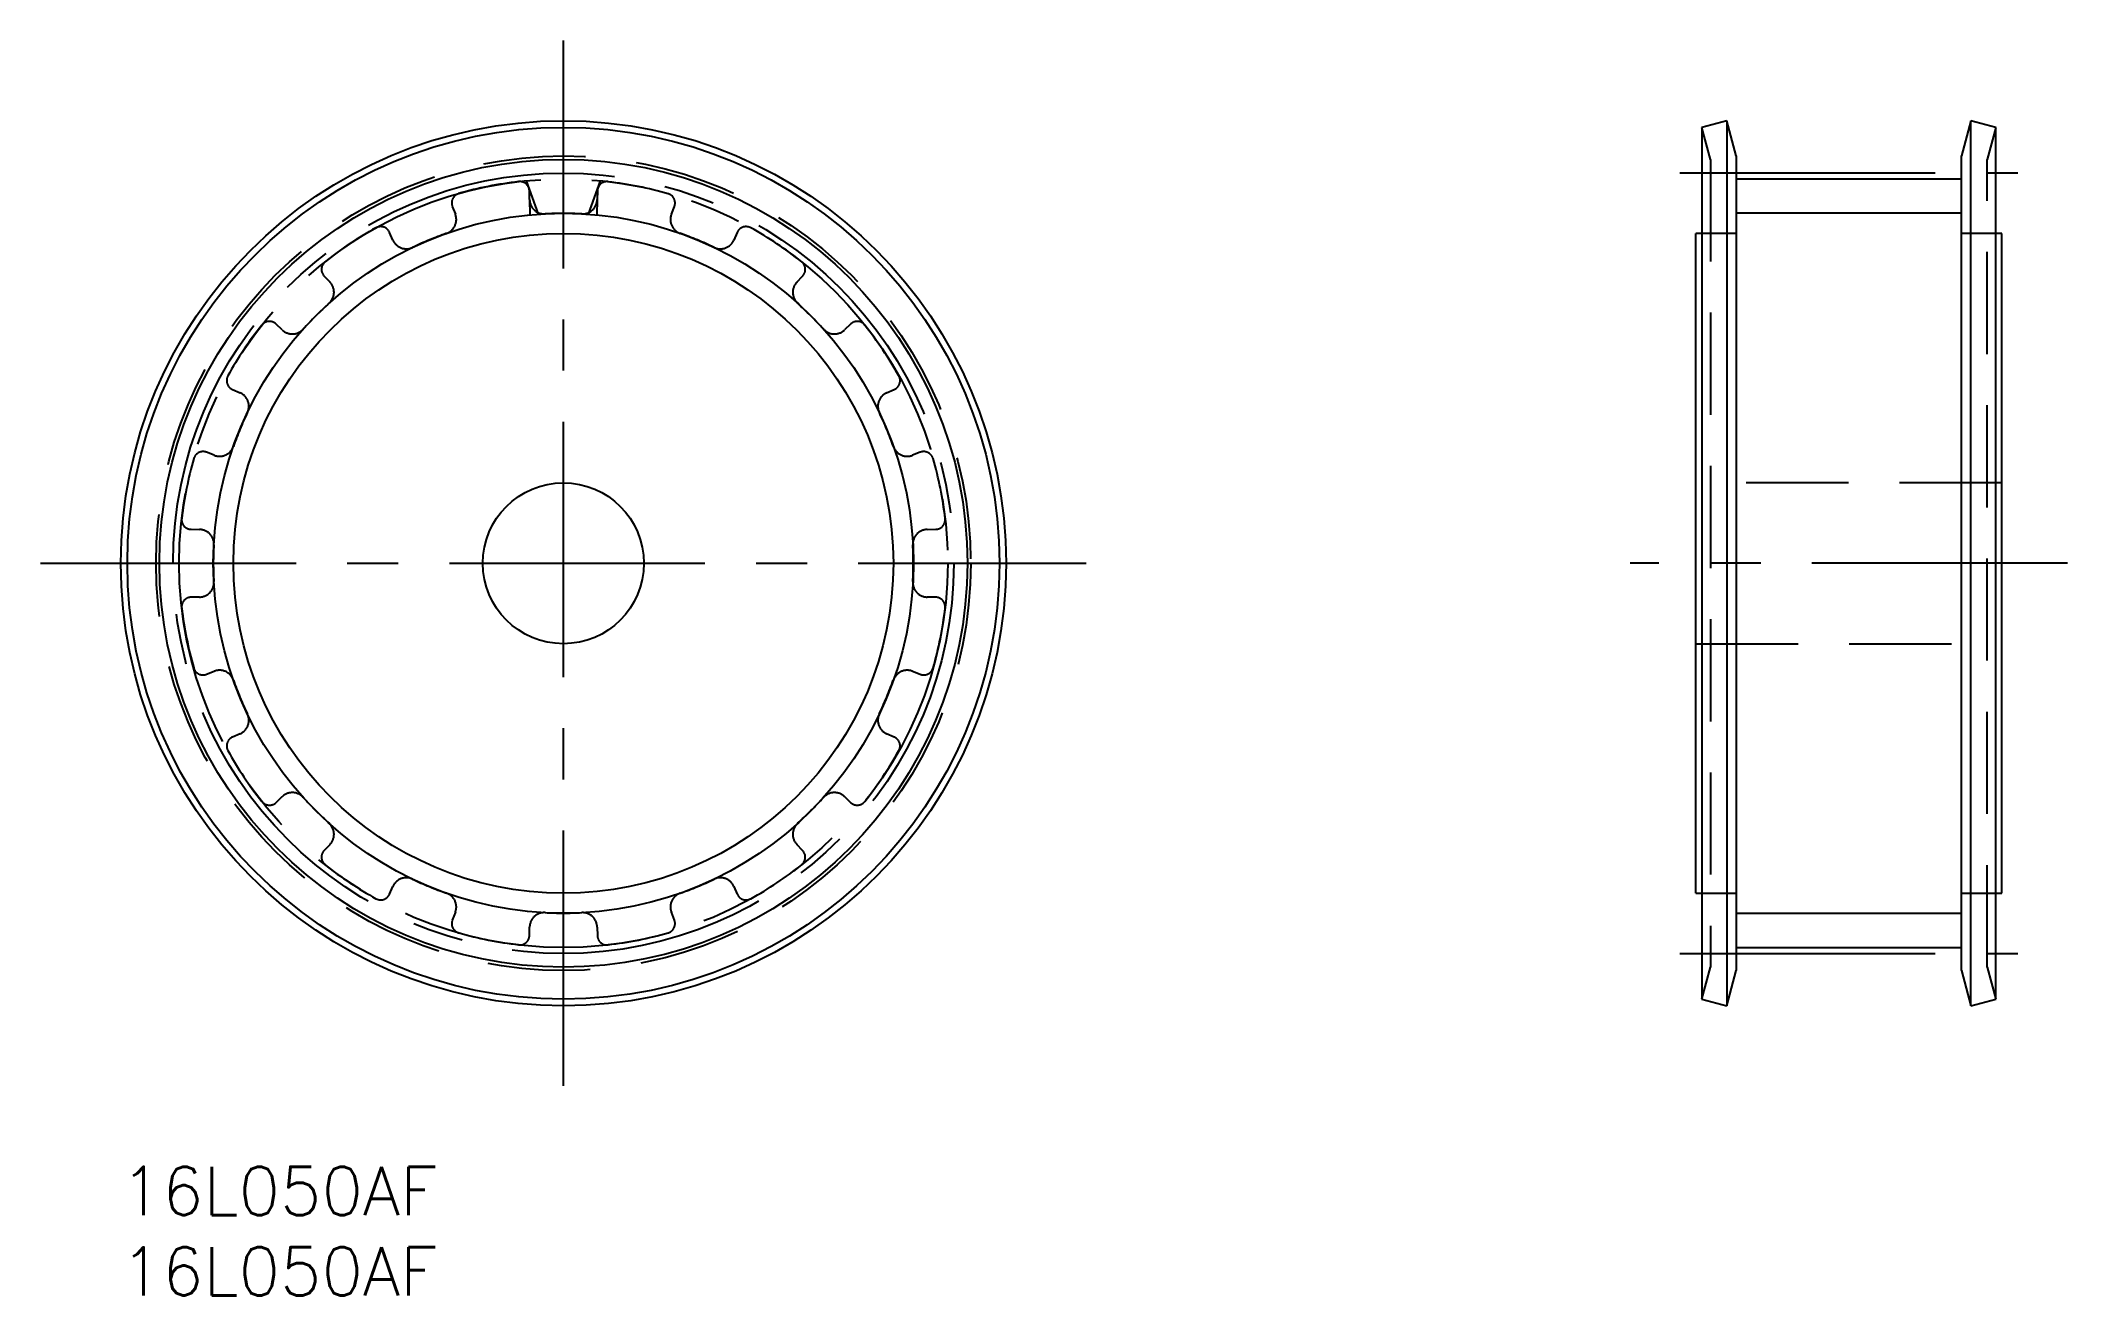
# Model space of a CAD drawing. Extents: x -5 to 121, y -8 to 70.
import ezdxf

# ---------------------------------------------------------------- set-up
doc = ezdxf.new("R2010")
doc.units = 0
doc.header["$LTSCALE"] = 0.5
for name, pattern in [('CENTER', [50.8, 31.75, -6.35, 6.35, -6.35]), ('DASHED', [19.05, 12.7, -6.35]), ('PHANTOM', [63.5, 31.75, -6.35, 6.35, -6.35, 6.35, -6.35])]:
    doc.linetypes.add(name, pattern=pattern)
for name, color, linetype in [('MSM_CENTER', 1, 'CENTER'), ('MSM_CONTINUOUS', 7, 'CONTINUOUS'), ('MSM_DASHED', 4, 'DASHED'), ('MSM_IMAGINARY', 6, 'PHANTOM'), ('MSM_NARROW', 5, 'CONTINUOUS'), ('MSM_PART_NUMBER', 7, 'CONTINUOUS')]:
    doc.layers.add(name, color=color, linetype=linetype)
doc.styles.get("Standard").update_dxf_attribs({"font": 'txt.shx', "height": 3, "bigfont": 'bigfont.shx'})

msp = doc.modelspace()

# ---------------------------------------------------------------- linework, layer by layer
at = {"layer": 'MSM_CENTER'}
for p, q in [((27.5, 5.02), (27.5, 69.98)), ((96.86, 61.76), (117.86, 61.76)), ((-4.98, 37.5), (59.98, 37.5)), ((120.95, 37.5), (93.78, 37.5)), ((96.86, 13.25), (117.86, 13.25))]:
    msp.add_line(p, q, dxfattribs=at)
msp.add_circle((27.5, 37.5), 24.25, dxfattribs=at)
at = {"layer": 'MSM_CONTINUOUS'}
for p, q in [((99.78, 65), (98.23, 64.59)), ((98.23, 64.59), (98.23, 10.41)), ((100.36, 62.81), (99.78, 65)), ((99.78, 65), (99.78, 10)), ((114.95, 65), (114.36, 62.81)), ((116.49, 64.59), (114.95, 65)), ((114.95, 10), (114.95, 65)), ((116.49, 10.41), (116.49, 64.59)), ((100.36, 62.81), (100.36, 12.19)), ((114.36, 12.19), (114.36, 62.81)), ((100.36, 61.38), (114.36, 61.38)), ((97.86, 17), (97.86, 58)), ((98.23, 58), (97.86, 58)), ((116.86, 58), (116.49, 58)), ((116.86, 17), (116.86, 58)), ((97.86, 17), (98.23, 17)), ((116.49, 17), (116.86, 17)), ((100.36, 13.63), (114.36, 13.63)), ((99.78, 10), (100.36, 12.19)), ((114.36, 12.19), (114.95, 10)), ((98.23, 10.41), (99.78, 10)), ((114.95, 10), (116.49, 10.41))]:
    msp.add_line(p, q, dxfattribs=at)
for radius in [27.5, 27.09, 25.1, 20.5, 5]:
    msp.add_circle((27.5, 37.5), radius, dxfattribs=at)
at = {"layer": 'MSM_DASHED'}
for p, q in [((98.76, 62.6), (98.23, 64.59)), ((116.49, 64.59), (115.96, 62.6)), ((98.76, 62.6), (98.76, 12.4)), ((115.96, 12.4), (115.96, 62.6)), ((25.4, 60.11), (25.39, 60.63)), ((29.61, 60.63), (29.6, 60.11)), ((20.6, 59.67), (20.79, 59.19)), ((34.21, 59.19), (34.4, 59.67)), ((16.91, 57.58), (16.7, 58.06)), ((38.3, 58.06), (38.09, 57.58)), ((100.36, 58), (98.23, 58)), ((116.49, 58), (114.36, 58)), ((12.64, 55.34), (13, 54.97)), ((42, 54.97), (42.36, 55.34)), ((10.03, 52), (9.66, 52.36)), ((45.34, 52.36), (44.97, 52)), ((6.94, 48.3), (7.42, 48.09)), ((47.58, 48.09), (48.06, 48.3)), ((5.81, 44.21), (5.33, 44.4)), ((49.67, 44.4), (49.19, 44.21)), ((116.86, 42.5), (97.86, 42.5)), ((4.37, 39.61), (4.89, 39.6)), ((50.11, 39.6), (50.63, 39.61)), ((4.89, 35.4), (4.37, 35.39)), ((50.63, 35.39), (50.11, 35.4)), ((97.86, 32.5), (116.86, 32.5)), ((5.33, 30.6), (5.81, 30.79)), ((49.19, 30.79), (49.67, 30.6)), ((7.42, 26.91), (6.94, 26.7)), ((48.06, 26.7), (47.58, 26.91)), ((9.66, 22.64), (10.03, 23)), ((44.97, 23), (45.34, 22.64)), ((13, 20.03), (12.64, 19.66)), ((42.36, 19.66), (42, 20.03)), ((16.7, 16.94), (16.91, 17.42)), ((38.09, 17.42), (38.3, 16.94)), ((98.23, 17), (100.36, 17)), ((114.36, 17), (116.49, 17)), ((20.79, 15.81), (20.6, 15.33)), ((34.4, 15.33), (34.21, 15.81)), ((25.39, 14.37), (25.4, 14.89)), ((29.6, 14.89), (29.61, 14.37)), ((98.23, 10.41), (98.76, 12.4)), ((115.96, 12.4), (116.49, 10.41))]:
    msp.add_line(p, q, dxfattribs=at)
msp.add_circle((27.5, 37.5), 25.31, dxfattribs=at)
for centre, radius, start, end in [((21.16, 59.89), 0.6, 105.8194, 201.4269), ((27.5, 37.5), 23.88, 96.6806, 105.8194), ((24.79, 60.62), 0.6, 1.0731, 96.6806), ((30.21, 60.62), 0.6, 83.3194, 178.9269), ((27.5, 37.5), 23.87, 74.1806, 83.3194), ((33.84, 59.89), 0.6, 338.5731, 74.1806), ((19.94, 58.86), 0.91, 289.4937, 21.4269), ((26.31, 60.12), 0.91, 181.0731, 273.0063), ((27.5, 37.5), 21.74, 86.9937, 93.0063), ((28.69, 60.12), 0.91, 266.9937, 358.9269), ((35.06, 58.86), 0.91, 158.5731, 250.5063), ((27.5, 37.5), 23.88, 119.1806, 128.3194), ((16.15, 57.82), 0.6, 23.5731, 119.1806), ((27.5, 37.5), 21.75, 109.4937, 115.5063), ((27.5, 37.5), 21.75, 64.4937, 70.5063), ((38.85, 57.82), 0.6, 60.8194, 156.4269), ((27.5, 37.5), 23.88, 51.6806, 60.8194), ((17.74, 57.95), 0.91, 203.5731, 295.5063), ((37.26, 57.95), 0.91, 244.4937, 336.4269), ((13.07, 55.76), 0.6, 128.3194, 223.9269), ((41.93, 55.76), 0.6, 316.0731, 51.6806), ((12.34, 54.34), 0.91, 311.9937, 43.9269), ((42.66, 54.34), 0.91, 136.0731, 228.0063), ((27.5, 37.5), 21.75, 131.9937, 138.0063), ((27.5, 37.5), 21.74, 41.9937, 48.0063), ((27.5, 37.5), 23.88, 141.6806, 150.8194), ((9.24, 51.93), 0.6, 46.0731, 141.6806), ((10.66, 52.66), 0.91, 226.0731, 318.0063), ((44.34, 52.66), 0.91, 221.9937, 313.9269), ((45.76, 51.93), 0.6, 38.3194, 133.9269), ((27.5, 37.5), 23.87, 29.1806, 38.3194), ((7.18, 48.85), 0.6, 150.8194, 246.4269), ((47.82, 48.85), 0.6, 293.5731, 29.1806), ((7.05, 47.26), 0.91, 334.4937, 66.4269), ((47.95, 47.26), 0.91, 113.5731, 205.5063), ((27.5, 37.5), 21.75, 154.4937, 160.5063), ((27.5, 37.5), 21.75, 19.4937, 25.5063), ((5.11, 43.84), 0.6, 68.5731, 164.1806), ((6.14, 45.06), 0.91, 248.5731, 340.5063), ((48.86, 45.06), 0.91, 199.4937, 291.4269), ((49.89, 43.84), 0.6, 15.8194, 111.4269), ((27.5, 37.5), 23.87, 164.1806, 173.3194), ((27.5, 37.5), 23.88, 6.6806, 15.8194), ((4.38, 40.21), 0.6, 173.3194, 268.9269), ((4.88, 38.69), 0.91, 356.9937, 88.9269), ((50.12, 38.69), 0.91, 91.0731, 183.0063), ((50.62, 40.21), 0.6, 271.0731, 6.6806), ((27.5, 37.5), 21.75, 176.9937, 183.0063), ((27.5, 37.5), 21.74, 356.9937, 3.0063), ((4.38, 34.79), 0.6, 91.0731, 186.6806), ((4.88, 36.31), 0.91, 271.0731, 3.0063), ((50.12, 36.31), 0.91, 176.9937, 268.9269), ((50.62, 34.79), 0.6, 353.3194, 88.9269), ((27.5, 37.5), 23.87, 186.6806, 195.8194), ((27.5, 37.5), 23.88, 344.1806, 353.3194), ((5.11, 31.16), 0.6, 195.8194, 291.4269), ((6.14, 29.94), 0.91, 19.4937, 111.4269), ((27.5, 37.5), 21.75, 199.4937, 205.5063), ((27.5, 37.5), 21.74, 334.4937, 340.5063), ((48.86, 29.94), 0.91, 68.5731, 160.5063), ((49.89, 31.16), 0.6, 248.5731, 344.1806), ((7.05, 27.74), 0.91, 293.5731, 25.5063), ((47.95, 27.74), 0.91, 154.4937, 246.4269), ((7.18, 26.15), 0.6, 113.5731, 209.1806), ((47.82, 26.15), 0.6, 330.8194, 66.4269), ((27.5, 37.5), 23.88, 209.1806, 218.3194), ((27.5, 37.5), 23.87, 321.6806, 330.8194), ((9.24, 23.07), 0.6, 218.3194, 313.9269), ((10.66, 22.34), 0.91, 41.9937, 133.9269), ((27.5, 37.5), 21.74, 221.9937, 228.0063), ((27.5, 37.5), 21.74, 311.9937, 318.0063), ((44.34, 22.34), 0.91, 46.0731, 138.0063), ((45.76, 23.07), 0.6, 226.0731, 321.6806), ((12.34, 20.66), 0.91, 316.0731, 48.0063), ((42.66, 20.66), 0.91, 131.9937, 223.9269), ((13.07, 19.24), 0.6, 136.0731, 231.6806), ((41.93, 19.24), 0.6, 308.3194, 43.9269), ((27.5, 37.5), 23.88, 231.6806, 240.8194), ((17.74, 17.05), 0.91, 64.4937, 156.4269), ((27.5, 37.5), 21.75, 244.4937, 250.5063), ((27.5, 37.5), 21.75, 289.4937, 295.5063), ((37.26, 17.05), 0.91, 23.5731, 115.5063), ((27.5, 37.5), 23.88, 299.1806, 308.3194), ((16.15, 17.18), 0.6, 240.8194, 336.4269), ((19.94, 16.14), 0.91, 338.5731, 70.5063), ((35.06, 16.14), 0.91, 109.4937, 201.4269), ((38.85, 17.18), 0.6, 203.5731, 299.1806), ((21.16, 15.11), 0.6, 158.5731, 254.1806), ((26.31, 14.88), 0.91, 86.9937, 178.9269), ((27.5, 37.5), 21.74, 266.9937, 273.0063), ((28.69, 14.88), 0.91, 1.0731, 93.0063), ((33.84, 15.11), 0.6, 285.8194, 21.4269), ((27.5, 37.5), 23.87, 254.1806, 263.3194), ((24.79, 14.38), 0.6, 263.3194, 358.9269), ((30.21, 14.38), 0.6, 181.0731, 276.6806), ((27.5, 37.5), 23.87, 276.6806, 285.8194)]:
    msp.add_arc(centre, radius, start, end, dxfattribs=at)
at = {"layer": 'MSM_IMAGINARY'}
msp.add_circle((27.5, 37.5), 23.88, dxfattribs=at)
at = {"layer": 'MSM_NARROW'}
for p, q in [((25.95, 59.19), (25.2, 61.26)), ((29.05, 59.19), (29.8, 61.26)), ((25.4, 60.11), (25.42, 59.15)), ((29.6, 60.11), (29.58, 59.15)), ((114.36, 59.25), (100.36, 59.25)), ((100.36, 15.76), (114.36, 15.76))]:
    msp.add_line(p, q, dxfattribs=at)
msp.add_circle((27.5, 37.5), 21.75, dxfattribs=at)

# ---------------------------------------------------------------- texts
at = {"layer": 'MSM_PART_NUMBER'}
for p in [(0, -3), (0, -8)]:
    msp.add_text('16L050AF', height=3, dxfattribs=at).set_placement(p)

doc.saveas('drawing.dxf')
